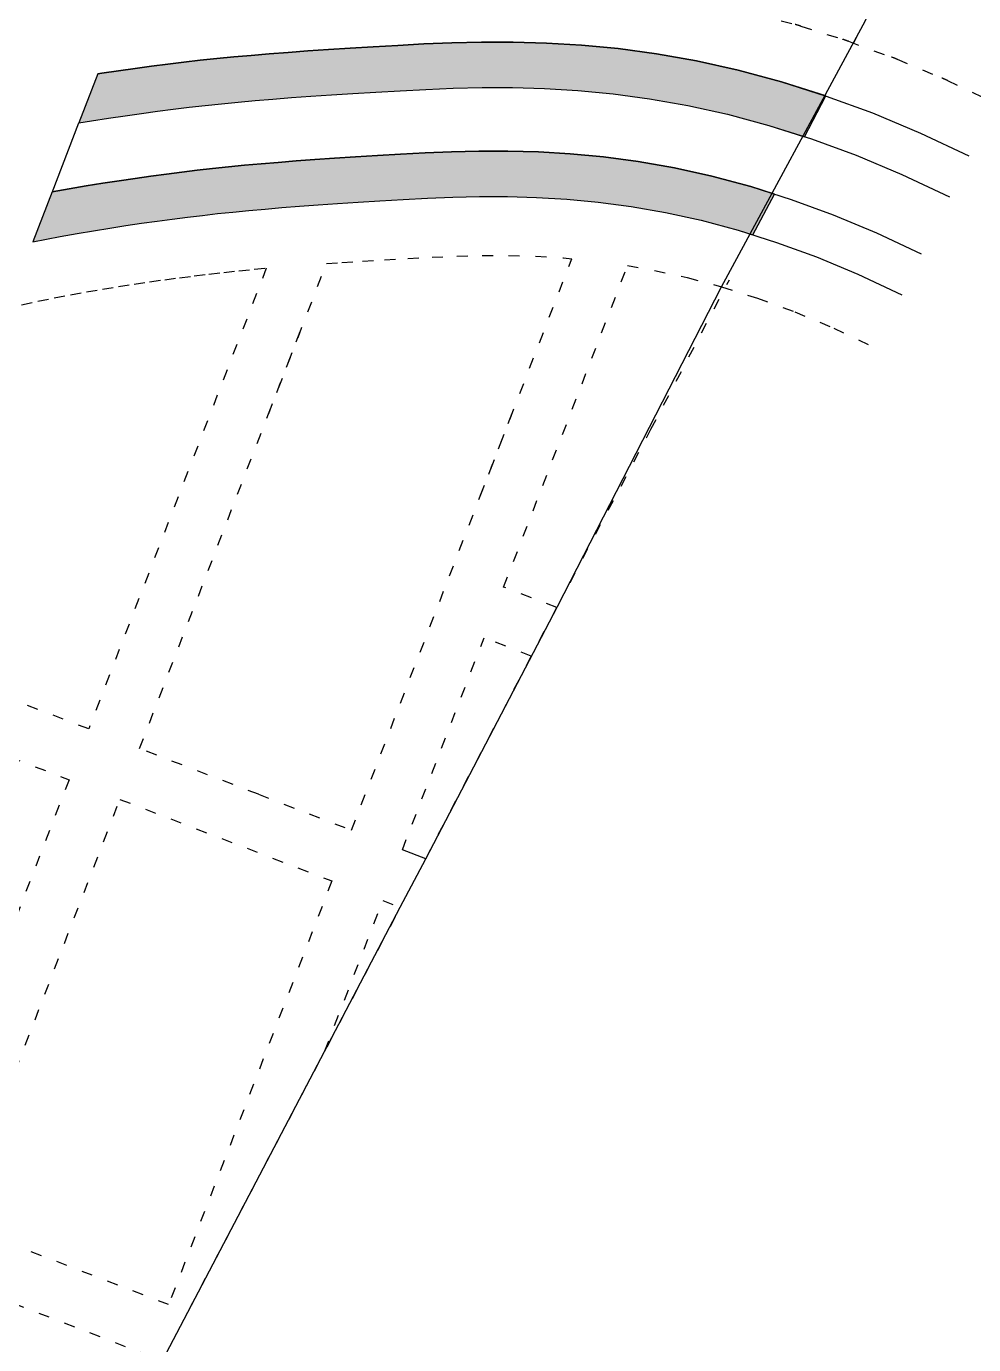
# Model space of a CAD drawing. Extents: x 714896 to 749292, y 8417558 to 8447149.
# Drawn here: x 743247.3 to 743455.8, y 8426140.4 to 8426430.8 of the extents above; entities that cross this region are included whole.
import ezdxf

# ---------------------------------------------------------------- set-up
doc = ezdxf.new("R2010")
doc.units = 0
doc.header["$MEASUREMENT"] = 0
doc.linetypes.add('ACAD_ISO03W100', pattern=[30, 12, -18])
doc.layers.add('LOTE', color=7, linetype='CONTINUOUS')
doc.layers.add('QUADRA', color=6, linetype='CONTINUOUS')
pattern_1 = [(60, (-623.2554, 185.8597), (-0.9374999982, 1.62379763105), [0.9375, -0.9375]), (120, (-623.2554, 185.8597), (-1.8749999982, 1.05e-09), [0.9375, -0.9375]), (0, (-623.7242, 186.6716), (0.9375, 1.62379763), [0.9375, -0.9375])]

msp = doc.modelspace()

# ---------------------------------------------------------------- hatches: boundary and pattern name
at = {"layer": 'LOTE'}
h = msp.add_hatch(dxfattribs=at)
h.set_pattern_fill('TRIANG7', color=192, scale=5, style=0, pattern_type=2)
h.set_pattern_definition(pattern_1)
h.paths.add_polyline_path([(743413.53, 8426418.55), (743404.02, 8426421.11), (743394.85, 8426423.14), (743386.04, 8426424.7), (743377.59, 8426425.85), (743369.51, 8426426.63), (743361.79, 8426427.09), (743354.46, 8426427.29), (743347.51, 8426427.29), (743340.95, 8426427.13), (743334.8, 8426426.88), (743329.05, 8426426.58), (743323.67, 8426426.27), (743318.6, 8426425.97), (743313.8, 8426425.67), (743309.26, 8426425.36), (743304.93, 8426425.04), (743300.79, 8426424.72), (743296.81, 8426424.38), (743292.97, 8426424.03), (743289.24, 8426423.67), (743285.59, 8426423.28), (743281.99, 8426422.87), (743278.42, 8426422.44), (743274.86, 8426421.99), (743271.27, 8426421.5), (743267.62, 8426420.99), (743263.9, 8426420.44), (743263.03, 8426420.3), (743258.88, 8426409.53), (743261.65, 8426409.97), (743265.39, 8426410.55), (743269.05, 8426411.09), (743272.63, 8426411.59), (743276.16, 8426412.07), (743279.66, 8426412.52), (743283.15, 8426412.94), (743286.68, 8426413.34), (743290.25, 8426413.72), (743293.91, 8426414.08), (743297.69, 8426414.42), (743301.6, 8426414.75), (743305.68, 8426415.07), (743309.96, 8426415.38), (743314.46, 8426415.69), (743319.21, 8426415.99), (743324.25, 8426416.29), (743329.59, 8426416.59), (743335.27, 8426416.89), (743341.28, 8426417.14), (743347.63, 8426417.29), (743354.32, 8426417.29), (743361.36, 8426417.1), (743368.73, 8426416.65), (743376.44, 8426415.91), (743384.5, 8426414.82), (743392.89, 8426413.33), (743401.64, 8426411.39), (743410.72, 8426408.95), (743418.58, 8426406.46), (743423.29, 8426415.45)])
h = msp.add_hatch(dxfattribs=at)
h.set_pattern_fill('TRIANG8', color=192, scale=5, style=0, pattern_type=2)
h.set_pattern_definition(pattern_1)
h.paths.add_polyline_path([(743406.79, 8426395.47), (743398.21, 8426397.76), (743389.94, 8426399.58), (743381.99, 8426400.97), (743374.35, 8426401.99), (743367.02, 8426402.69), (743360.01, 8426403.1), (743353.32, 8426403.27), (743346.94, 8426403.27), (743340.88, 8426403.12), (743335.13, 8426402.88), (743329.69, 8426402.59), (743324.57, 8426402.3), (743319.73, 8426402.01), (743315.16, 8426401.72), (743310.82, 8426401.43), (743306.7, 8426401.12), (743302.76, 8426400.81), (743298.97, 8426400.49), (743295.32, 8426400.16), (743291.78, 8426399.81), (743288.31, 8426399.45), (743284.9, 8426399.06), (743281.52, 8426398.65), (743278.13, 8426398.22), (743274.72, 8426397.76), (743271.26, 8426397.28), (743267.73, 8426396.76), (743264.13, 8426396.2), (743260.46, 8426395.61), (743256.73, 8426394.97), (743253.01, 8426394.3), (743248.77, 8426383.29), (743254.79, 8426384.46), (743258.47, 8426385.12), (743262.1, 8426385.75), (743265.69, 8426386.33), (743269.22, 8426386.87), (743272.69, 8426387.38), (743276.09, 8426387.86), (743279.43, 8426388.31), (743282.75, 8426388.73), (743286.06, 8426389.13), (743289.4, 8426389.51), (743292.79, 8426389.86), (743296.27, 8426390.21), (743299.85, 8426390.53), (743303.57, 8426390.85), (743307.45, 8426391.15), (743311.53, 8426391.45), (743315.82, 8426391.74), (743320.35, 8426392.03), (743325.15, 8426392.32), (743330.24, 8426392.61), (743335.6, 8426392.89), (743341.21, 8426393.12), (743347.07, 8426393.27), (743353.2, 8426393.27), (743359.59, 8426393.1), (743366.26, 8426392.71), (743373.21, 8426392.06), (743380.46, 8426391.09), (743388, 8426389.76), (743395.84, 8426388.04), (743404, 8426385.86), (743407.24, 8426384.84), (743411.96, 8426393.83)])

# ---------------------------------------------------------------- linework, layer by layer
at = {"layer": 'LOTE', "color": 192}
msp.add_line((743252.98, 8426394.2), (743258.88, 8426409.53), dxfattribs=at)
at = {"layer": 'LOTE', "color": 192, "linetype": 'ACAD_ISO03W100', "ltscale": 0.2}
for p, q in [((743272.23, 8426271.7), (743308.17, 8426365.02)), ((743318.88, 8426253.73), (743354.83, 8426347.04)), ((743313.01, 8426205.1), (743325.77, 8426238.21))]:
    msp.add_line(p, q, dxfattribs=at)
for points in [[(743429.38, 8426427.06), (743431.48, 8426431.07), (743447.26, 8426461.12)], [(743300.65, 8426345.47), (743313.38, 8426378.54)], [(743313.38, 8426378.54), (743316.78, 8426378.77), (743321.32, 8426379.06), (743326.15, 8426379.35), (743331.27, 8426379.64), (743336.6, 8426379.91), (743342.06, 8426380.14), (743347.66, 8426380.28), (743353.43, 8426380.28), (743359.39, 8426380.12), (743365.56, 8426379.75), (743367.37, 8426379.58)], [(743347.3, 8426327.5), (743367.37, 8426379.58)], [(743214.37, 8426293.99), (743242.4, 8426366.75), (743243.16, 8426368.71), (743246.27, 8426369.44), (743249.85, 8426370.22), (743253.43, 8426370.96), (743257, 8426371.64), (743260.55, 8426372.29), (743264.07, 8426372.89), (743267.56, 8426373.46), (743271.02, 8426373.99), (743274.43, 8426374.49), (743277.78, 8426374.96), (743281.05, 8426375.4), (743284.28, 8426375.81), (743287.51, 8426376.2), (743290.76, 8426376.57), (743294.06, 8426376.92), (743297.45, 8426377.25), (743300.12, 8426377.5), (743261.03, 8426276.01)], [(743352.37, 8426307.27), (743379.64, 8426378.07)], [(743379.64, 8426378.07), (743385.57, 8426377.02), (743392.8, 8426375.42), (743400.35, 8426373.4), (743408.22, 8426370.91), (743416.45, 8426367.89), (743425.03, 8426364.3), (743434.58, 8426359.79)], [(743335.21, 8426247.44), (743364.2, 8426302.99), (743384.8, 8426342.01), (743402.05, 8426374.92)], [(743364.07, 8426302.76), (743352.37, 8426307.27)], [(743330.08, 8426249.41), (743348.06, 8426296.07)], [(743358.43, 8426292.07), (743348.06, 8426296.07)], [(743261.03, 8426276.01), (743214.37, 8426293.99)], [(743256.71, 8426264.82), (743220.77, 8426171.5), (743174.11, 8426189.47), (743210.06, 8426282.79)], [(743210.06, 8426282.79), (743256.71, 8426264.82)], [(743298.4, 8426261.62), (743272.23, 8426271.7)], [(743314.57, 8426242.53), (743278.62, 8426149.21), (743231.96, 8426167.19), (743267.91, 8426260.5)], [(743267.91, 8426260.5), (743314.57, 8426242.53)], [(743298.4, 8426261.62), (743318.88, 8426253.73)], [(743282.85, 8426147.58), (743329.6, 8426236.74)], [(743325.77, 8426238.21), (743329.6, 8426236.74)]]:
    msp.add_lwpolyline(points, dxfattribs=at)
msp.add_lwpolyline([(743401.64, 8426435.17), (743406.4, 8426433.87, -0.011018), (743407.68, 8426433.55), (743416.52, 8426431.19, -0.01121), (743417.81, 8426430.81), (743426.97, 8426427.91, -0.011287), (743428.25, 8426427.47), (743437.75, 8426423.99, -0.01126), (743439.01, 8426423.5), (743448.83, 8426419.38, -0.01114), (743450.05, 8426418.84), (743461.2, 8426413.57)], format="xyb", dxfattribs=at)
at = {"layer": 'LOTE', "color": 192}
for points in [[(743394.85, 8426423.14), (743386.04, 8426424.7), (743377.59, 8426425.85), (743369.51, 8426426.63), (743361.79, 8426427.09), (743354.46, 8426427.29), (743347.51, 8426427.29), (743340.95, 8426427.13), (743334.8, 8426426.88), (743329.05, 8426426.58), (743323.67, 8426426.27), (743318.6, 8426425.97), (743313.8, 8426425.67), (743309.26, 8426425.36), (743304.93, 8426425.04), (743300.79, 8426424.72), (743296.81, 8426424.38), (743292.97, 8426424.03), (743289.24, 8426423.67), (743285.59, 8426423.28), (743281.99, 8426422.87), (743278.42, 8426422.44), (743274.86, 8426421.99), (743271.27, 8426421.5), (743267.62, 8426420.99), (743263.9, 8426420.44), (743263.03, 8426420.3), (743258.88, 8426409.53), (743261.65, 8426409.97), (743265.39, 8426410.55), (743269.05, 8426411.09), (743272.63, 8426411.59), (743276.16, 8426412.07), (743279.66, 8426412.52), (743283.15, 8426412.94), (743286.68, 8426413.34), (743290.25, 8426413.72), (743293.91, 8426414.08), (743297.69, 8426414.42), (743301.6, 8426414.75), (743305.68, 8426415.07), (743309.96, 8426415.38), (743314.46, 8426415.69), (743319.21, 8426415.99), (743324.25, 8426416.29), (743329.59, 8426416.59), (743335.27, 8426416.89), (743341.28, 8426417.14), (743347.63, 8426417.29), (743354.32, 8426417.29), (743361.36, 8426417.1), (743368.73, 8426416.65), (743376.44, 8426415.91), (743384.5, 8426414.82), (743392.89, 8426413.33), (743401.64, 8426411.39), (743410.72, 8426408.95), (743418.58, 8426406.46), (743423.29, 8426415.45), (743413.53, 8426418.55), (743404.02, 8426421.11)], [(743398.21, 8426397.76), (743389.94, 8426399.58), (743381.99, 8426400.97), (743374.35, 8426401.99), (743367.02, 8426402.69), (743360.01, 8426403.1), (743353.32, 8426403.27), (743346.94, 8426403.27), (743340.88, 8426403.12), (743335.13, 8426402.88), (743329.69, 8426402.59), (743324.57, 8426402.3), (743319.73, 8426402.01), (743315.16, 8426401.72), (743310.82, 8426401.43), (743306.7, 8426401.12), (743302.76, 8426400.81), (743298.97, 8426400.49), (743295.32, 8426400.16), (743291.78, 8426399.81), (743288.31, 8426399.45), (743284.9, 8426399.06), (743281.52, 8426398.65), (743278.13, 8426398.22), (743274.72, 8426397.76), (743271.26, 8426397.28), (743267.73, 8426396.76), (743264.13, 8426396.2), (743260.46, 8426395.61), (743256.73, 8426394.97), (743253.01, 8426394.3), (743248.77, 8426383.29), (743254.79, 8426384.46), (743258.47, 8426385.12), (743262.1, 8426385.75), (743265.69, 8426386.33), (743269.22, 8426386.87), (743272.69, 8426387.38), (743276.09, 8426387.86), (743279.43, 8426388.31), (743282.75, 8426388.73), (743286.06, 8426389.13), (743289.4, 8426389.51), (743292.79, 8426389.86), (743296.27, 8426390.21), (743299.85, 8426390.53), (743303.57, 8426390.85), (743307.45, 8426391.15), (743311.53, 8426391.45), (743315.82, 8426391.74), (743320.35, 8426392.03), (743325.15, 8426392.32), (743330.24, 8426392.61), (743335.6, 8426392.89), (743341.21, 8426393.12), (743347.07, 8426393.27), (743353.2, 8426393.27), (743359.59, 8426393.1), (743366.26, 8426392.71), (743373.21, 8426392.06), (743380.46, 8426391.09), (743388, 8426389.76), (743395.84, 8426388.04), (743404, 8426385.86), (743407.24, 8426384.84), (743411.96, 8426393.83), (743406.79, 8426395.47)]]:
    msp.add_lwpolyline(points, close=True, dxfattribs=at)
for points in [[(743263.03, 8426420.3), (743263.9, 8426420.44), (743267.62, 8426420.99), (743271.27, 8426421.5), (743274.86, 8426421.99), (743278.42, 8426422.44), (743281.99, 8426422.87), (743285.59, 8426423.28), (743289.24, 8426423.67), (743292.97, 8426424.03), (743296.81, 8426424.38), (743300.79, 8426424.72), (743304.93, 8426425.04), (743309.26, 8426425.36), (743313.8, 8426425.67), (743318.6, 8426425.97), (743323.67, 8426426.27), (743329.05, 8426426.58), (743334.8, 8426426.88), (743340.95, 8426427.13), (743347.51, 8426427.29), (743354.46, 8426427.29), (743361.79, 8426427.09), (743369.51, 8426426.63), (743377.59, 8426425.85), (743386.04, 8426424.7), (743394.85, 8426423.14), (743404.02, 8426421.11), (743413.53, 8426418.55), (743423.39, 8426415.42), (743433.59, 8426411.68), (743444.12, 8426407.26), (743454.79, 8426402.22)], [(743258.88, 8426409.53), (743261.65, 8426409.97), (743265.39, 8426410.55), (743269.05, 8426411.09), (743272.63, 8426411.59), (743276.16, 8426412.07), (743279.66, 8426412.52), (743283.15, 8426412.94), (743286.68, 8426413.34), (743290.25, 8426413.72), (743293.91, 8426414.08), (743297.69, 8426414.42), (743301.6, 8426414.75), (743305.68, 8426415.07), (743309.96, 8426415.38), (743314.46, 8426415.69), (743319.21, 8426415.99), (743324.25, 8426416.29), (743329.59, 8426416.59), (743335.27, 8426416.89), (743341.28, 8426417.14), (743347.63, 8426417.29), (743354.32, 8426417.29), (743361.36, 8426417.1), (743368.73, 8426416.65), (743376.44, 8426415.91), (743384.5, 8426414.82), (743392.89, 8426413.33), (743401.64, 8426411.39), (743410.72, 8426408.95), (743420.15, 8426405.96), (743429.93, 8426402.37), (743440.05, 8426398.12), (743450.52, 8426393.18)], [(743253.01, 8426394.3), (743256.73, 8426394.97), (743260.46, 8426395.61), (743264.13, 8426396.2), (743267.73, 8426396.76), (743271.26, 8426397.28), (743274.72, 8426397.76), (743278.13, 8426398.22), (743281.52, 8426398.65), (743284.9, 8426399.06), (743288.31, 8426399.45), (743291.78, 8426399.81), (743295.32, 8426400.16), (743298.97, 8426400.49), (743302.76, 8426400.81), (743306.7, 8426401.12), (743310.82, 8426401.43), (743315.16, 8426401.72), (743319.73, 8426402.01), (743324.57, 8426402.3), (743329.69, 8426402.59), (743335.13, 8426402.88), (743340.88, 8426403.12), (743346.94, 8426403.27), (743353.32, 8426403.27), (743360.01, 8426403.1), (743367.02, 8426402.69), (743374.35, 8426401.99), (743381.99, 8426400.97), (743389.94, 8426399.58), (743398.21, 8426397.76), (743406.79, 8426395.47), (743415.69, 8426392.66), (743424.9, 8426389.28), (743434.43, 8426385.3), (743444.27, 8426380.65)], [(743248.77, 8426383.29), (743254.79, 8426384.46), (743258.47, 8426385.12), (743262.1, 8426385.75), (743265.69, 8426386.33), (743269.22, 8426386.87), (743272.69, 8426387.38), (743276.09, 8426387.86), (743279.43, 8426388.31), (743282.75, 8426388.73), (743286.06, 8426389.13), (743289.4, 8426389.51), (743292.79, 8426389.86), (743296.27, 8426390.21), (743299.85, 8426390.53), (743303.57, 8426390.85), (743307.45, 8426391.15), (743311.53, 8426391.45), (743315.82, 8426391.74), (743320.35, 8426392.03), (743325.15, 8426392.32), (743330.24, 8426392.61), (743335.6, 8426392.89), (743341.21, 8426393.12), (743347.07, 8426393.27), (743353.2, 8426393.27), (743359.59, 8426393.1), (743366.26, 8426392.71), (743373.21, 8426392.06), (743380.46, 8426391.09), (743388, 8426389.76), (743395.84, 8426388.04), (743404, 8426385.86), (743412.46, 8426383.19), (743421.25, 8426379.97), (743430.36, 8426376.16), (743440, 8426371.61)], [(743335.21, 8426247.44), (743330.08, 8426249.41)]]:
    msp.add_lwpolyline(points, dxfattribs=at)
at = {"layer": 'LOTE', "color": 192, "linetype": 'ACAD_ISO03W100', "ltscale": 0.2, "elevation": 520.11}
msp.add_lwpolyline([(743205.61, 8426098.77), (743216.63, 8426127.38), (743227.65, 8426155.99), (743277.23, 8426136.89), (743264.29, 8426112.27), (743248.57, 8426082.22), (743205.61, 8426098.77)], dxfattribs=at)
at = {"layer": 'QUADRA', "linetype": 'CONTINUOUS'}
msp.add_lwpolyline([(744376.24, 8426380.9), (743324.99, 8426037.48), (743242.98, 8426071.52), (743282.85, 8426147.58), (743329.6, 8426236.74), (743335.21, 8426247.44), (743364.2, 8426302.99), (743400.35, 8426373.4), (743431.48, 8426431.07), (743447.26, 8426461.12), (743498.74, 8426559.16), (743571.66, 8426530.66), (743682.69, 8426452.87)], dxfattribs=at)

doc.saveas('drawing.dxf')
